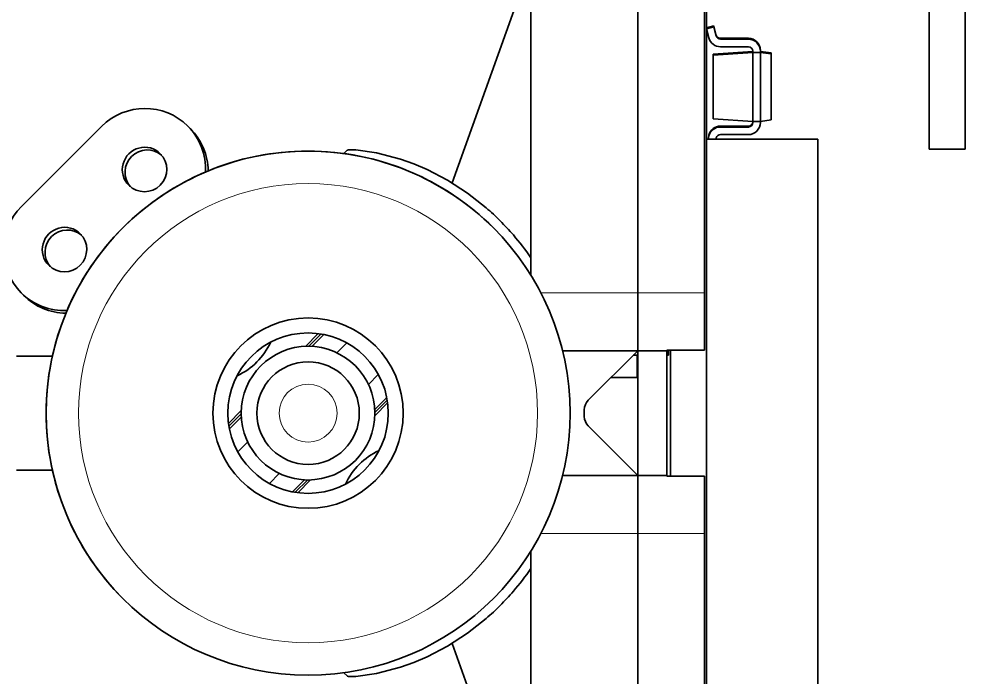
# Model space of a CAD drawing. Extents: x 377 to 822, y 181 to 641.
# Drawn here: x 767.09 to 788.33, y 414.58 to 429.35 of the extents above; entities that cross this region are included whole.
import ezdxf

# ---------------------------------------------------------------- set-up
doc = ezdxf.new("R2010")
doc.units = 0

msp = doc.modelspace()

# ---------------------------------------------------------------- linework, layer by layer
at = {"color": 7, "lineweight": 35, "ltscale": 0.285143}
for p, q in [((778.58, 423.594), (778.58, 435)), ((778.58, 406), (778.58, 417.406))]:
    msp.add_line(p, q, dxfattribs=at)
at = {"color": 7, "lineweight": 35, "ltscale": 0.295}
for p, q in [((780.98, 423.2), (780.98, 435)), ((780.98, 435), (780.98, 423.2)), ((782.48, 435), (782.48, 423.2)), ((780.98, 406), (780.98, 417.8)), ((780.98, 417.8), (780.98, 406)), ((782.48, 417.8), (782.48, 406))]:
    msp.add_line(p, q, dxfattribs=at)
at = {"color": 7, "lineweight": 35}
for p, q in [((782.521, 406), (782.521, 435)), ((785.021, 426.65), (785.021, 404.15))]:
    msp.add_line(p, q, dxfattribs=at)
at = {"color": 7, "lineweight": 35, "ltscale": 0.2125}
for p, q in [((787.521, 434.925), (787.521, 426.425)), ((788.326, 434.925), (788.326, 426.425))]:
    msp.add_line(p, q, dxfattribs=at)
at = {"color": 7, "lineweight": 35, "ltscale": 0.131071}
for p, q in [((778.58, 430.601), (776.812, 425.665)), ((778.58, 410.399), (776.812, 415.335))]:
    msp.add_line(p, q, dxfattribs=at)
at = {"color": 7, "lineweight": 35, "ltscale": 0.004249}
for p, q in [((782.685, 429.19), (782.521, 429.146)), ((782.685, 429.17), (782.521, 429.126))]:
    msp.add_line(p, q, dxfattribs=at)
at = {"color": 7, "lineweight": 35, "ltscale": 0.000483393}
msp.add_line((782.69, 429.171), (782.685, 429.19), dxfattribs=at)
at = {"color": 7, "lineweight": 35, "ltscale": 0.000482656}
for p, q in [((782.521, 429.146), (782.526, 429.127)), ((782.571, 426.721), (782.576, 426.74))]:
    msp.add_line(p, q, dxfattribs=at)
at = {"color": 7, "lineweight": 35, "ltscale": 0.005329}
for p, q in [((782.521, 429.126), (782.576, 428.92)), ((782.74, 428.964), (782.685, 429.17))]:
    msp.add_line(p, q, dxfattribs=at)
at = {"color": 7, "lineweight": 35, "ltscale": 0.015601}
for p, q in [((783.461, 428.91), (782.837, 428.91)), ((783.461, 428.89), (782.837, 428.89)), ((782.837, 428.72), (783.461, 428.72)), ((782.837, 426.94), (783.461, 426.94)), ((782.837, 426.92), (783.461, 426.92)), ((783.461, 426.75), (782.837, 426.75))]:
    msp.add_line(p, q, dxfattribs=at)
at = {"color": 7, "lineweight": 35, "ltscale": 0.022303}
for p, q in [((782.671, 428.553), (783.561, 428.615)), ((782.671, 428.533), (783.561, 428.595)), ((782.671, 427.107), (783.561, 427.045))]:
    msp.add_line(p, q, dxfattribs=at)
at = {"color": 7, "lineweight": 35, "ltscale": 0.000499725}
for p, q in [((782.671, 428.533), (782.671, 428.553)), ((783.561, 428.615), (783.561, 428.595)), ((783.971, 428.581), (783.971, 428.561))]:
    msp.add_line(p, q, dxfattribs=at)
at = {"color": 7, "lineweight": 35, "ltscale": 0.000624847}
for p, q in [((783.561, 428.62), (783.561, 428.595)), ((783.731, 428.595), (783.731, 428.62))]:
    msp.add_line(p, q, dxfattribs=at)
at = {"color": 7, "lineweight": 35, "ltscale": 0.03875}
for p, q in [((783.561, 428.595), (783.561, 427.045)), ((783.731, 428.595), (783.731, 427.045))]:
    msp.add_line(p, q, dxfattribs=at)
at = {"color": 7, "lineweight": 35, "ltscale": 0.004251}
for p, q in [((783.731, 428.595), (783.561, 428.595)), ((783.731, 428.595), (783.561, 428.595)), ((783.731, 427.045), (783.561, 427.045))]:
    msp.add_line(p, q, dxfattribs=at)
at = {"color": 7, "lineweight": 35, "ltscale": 0.00062561}
for p, q in [((783.731, 428.615), (783.731, 428.64)), ((783.561, 427.02), (783.561, 427.045)), ((783.731, 427.045), (783.731, 427.02))]:
    msp.add_line(p, q, dxfattribs=at)
at = {"color": 7, "lineweight": 35, "ltscale": 0.006059}
for p, q in [((783.971, 428.581), (783.731, 428.615)), ((783.971, 428.561), (783.731, 428.595)), ((783.971, 427.079), (783.731, 427.045))]:
    msp.add_line(p, q, dxfattribs=at)
at = {"color": 7, "lineweight": 35, "ltscale": 0.037064}
msp.add_line((783.971, 428.561), (783.971, 427.079), dxfattribs=at)
at = {"color": 7, "lineweight": 35, "ltscale": 0.035638}
msp.add_line((782.671, 427.107), (782.671, 428.533), dxfattribs=at)
at = {"color": 7, "lineweight": 35, "ltscale": 0.063499}
msp.add_line((767.148, 425.136), (768.944, 426.932), dxfattribs=at)
at = {"color": 7, "lineweight": 35, "ltscale": 0.002163}
for p, q in [((770.942, 426.878), (770.881, 426.939)), ((767.202, 423.138), (767.14, 423.199))]:
    msp.add_line(p, q, dxfattribs=at)
at = {"color": 7, "lineweight": 35, "ltscale": 0.0625}
msp.add_line((785.021, 426.65), (782.521, 426.65), dxfattribs=at)
at = {"color": 7, "lineweight": 35, "ltscale": 0.001809}
msp.add_line((782.557, 426.65), (782.576, 426.72), dxfattribs=at)
at = {"color": 7, "lineweight": 35, "ltscale": 0.000669555}
msp.add_line((782.74, 426.676), (782.733, 426.65), dxfattribs=at)
at = {"color": 7, "lineweight": 35, "ltscale": 0.020125}
msp.add_line((787.521, 426.425), (788.326, 426.425), dxfattribs=at)
at = {"color": 7, "lineweight": 35, "ltscale": 0.002547}
msp.add_line((774.383, 426.325), (774.455, 426.397), dxfattribs=at)
at = {"color": 7, "lineweight": 13, "ltscale": 0.054414}
for p, q in [((780.98, 423.2), (778.803, 423.2)), ((780.98, 417.8), (778.803, 417.8))]:
    msp.add_line(p, q, dxfattribs=at)
at = {"color": 7, "lineweight": 35, "ltscale": 0.0325}
for p, q in [((780.98, 423.2), (780.98, 421.9)), ((780.98, 421.9), (780.98, 423.2)), ((780.98, 419.1), (780.98, 417.8)), ((780.98, 417.8), (780.98, 419.1))]:
    msp.add_line(p, q, dxfattribs=at)
at = {"color": 7, "lineweight": 13, "ltscale": 0.0375}
for p, q in [((780.98, 423.2), (782.48, 423.2)), ((780.98, 417.8), (782.48, 417.8))]:
    msp.add_line(p, q, dxfattribs=at)
at = {"color": 7, "lineweight": 35, "ltscale": 0.032114}
for p, q in [((782.48, 421.915), (782.48, 423.2)), ((782.48, 417.8), (782.48, 419.085))]:
    msp.add_line(p, q, dxfattribs=at)
at = {"color": 7, "lineweight": 35, "ltscale": 0.010124}
for p, q in [((773.523, 421.999), (773.809, 422.285)), ((775.079, 420.443), (775.365, 420.73)), ((771.795, 420.27), (772.081, 420.557))]:
    msp.add_line(p, q, dxfattribs=at)
at = {"color": 7, "lineweight": 13, "ltscale": 0.009771}
for p, q in [((773.871, 422.276), (773.595, 422)), ((775.356, 420.791), (775.08, 420.515)), ((772.08, 420.485), (771.804, 420.209)), ((773.565, 419), (773.288, 418.724))]:
    msp.add_line(p, q, dxfattribs=at)
at = {"color": 7, "lineweight": 35, "ltscale": 0.009466}
for p, q in [((773.663, 421.998), (773.931, 422.265)), ((775.078, 420.583), (775.345, 420.851))]:
    msp.add_line(p, q, dxfattribs=at)
at = {"color": 7, "lineweight": 13, "ltscale": 0.007874}
for p, q in [((774.226, 421.854), (774.449, 422.076)), ((772.711, 418.924), (772.933, 419.146))]:
    msp.add_line(p, q, dxfattribs=at)
at = {"color": 7, "lineweight": 35, "ltscale": 0.020006}
msp.add_line((767.839, 421.776), (767.039, 421.78), dxfattribs=at)
at = {"color": 7, "lineweight": 35, "ltscale": 0.042227}
for p, q in [((780.98, 421.9), (779.291, 421.9)), ((780.98, 419.1), (779.291, 419.1))]:
    msp.add_line(p, q, dxfattribs=at)
at = {"color": 7, "lineweight": 35, "ltscale": 0.039321}
for p, q in [((780.98, 421.9), (779.868, 420.788)), ((780.98, 419.1), (779.868, 420.212))]:
    msp.add_line(p, q, dxfattribs=at)
at = {"color": 7, "lineweight": 35, "ltscale": 0.002551}
msp.add_line((780.878, 421.798), (780.98, 421.798), dxfattribs=at)
at = {"color": 7, "lineweight": 35, "ltscale": 0.0125}
msp.add_line((780.966, 421.798), (780.966, 421.298), dxfattribs=at)
at = {"color": 7, "lineweight": 35, "ltscale": 0.07}
for p, q in [((780.98, 421.9), (780.98, 419.1)), ((781.63, 421.9), (781.63, 419.1))]:
    msp.add_line(p, q, dxfattribs=at)
at = {"color": 7, "lineweight": 35, "ltscale": 0.016249}
for p, q in [((780.98, 421.9), (781.63, 421.9)), ((780.98, 419.1), (781.63, 419.1))]:
    msp.add_line(p, q, dxfattribs=at)
at = {"color": 7, "lineweight": 35, "ltscale": 0.00038681}
for p, q in [((781.63, 421.9), (781.63, 421.915)), ((781.63, 419.085), (781.63, 419.1))]:
    msp.add_line(p, q, dxfattribs=at)
at = {"color": 7, "lineweight": 35, "ltscale": 0.021251}
for p, q in [((782.48, 421.915), (781.63, 421.915)), ((782.48, 419.085), (781.63, 419.085))]:
    msp.add_line(p, q, dxfattribs=at)
at = {"color": 7, "lineweight": 35, "ltscale": 0.000895691}
msp.add_line((781.63, 421.798), (781.666, 421.798), dxfattribs=at)
at = {"color": 7, "lineweight": 35, "ltscale": 0.002937}
msp.add_line((781.666, 421.798), (781.666, 421.915), dxfattribs=at)
at = {"color": 7, "lineweight": 35, "ltscale": 0.070773}
msp.add_line((781.716, 419.085), (781.716, 421.915), dxfattribs=at)
at = {"color": 7, "lineweight": 13, "ltscale": 0.007873}
for p, q in [((774.933, 421.146), (775.156, 421.369)), ((772.004, 419.631), (772.226, 419.854))]:
    msp.add_line(p, q, dxfattribs=at)
at = {"color": 7, "lineweight": 35, "ltscale": 0.014697}
msp.add_line((780.378, 421.298), (780.966, 421.298), dxfattribs=at)
at = {"color": 7, "lineweight": 35, "ltscale": 0.003787}
msp.add_line((779.78, 420.576), (779.78, 420.424), dxfattribs=at)
at = {"color": 7, "lineweight": 35, "ltscale": 0.009465}
for p, q in [((771.814, 420.149), (772.082, 420.417)), ((773.229, 418.735), (773.496, 419.002))]:
    msp.add_line(p, q, dxfattribs=at)
at = {"color": 7, "lineweight": 35, "ltscale": 0.020004}
msp.add_line((767.839, 419.224), (767.039, 419.22), dxfattribs=at)
at = {"color": 7, "lineweight": 35, "ltscale": 0.010123}
msp.add_line((773.35, 418.715), (773.636, 419.001), dxfattribs=at)
at = {"color": 7, "lineweight": 35, "ltscale": 0.002545}
msp.add_line((774.383, 414.675), (774.455, 414.603), dxfattribs=at)
at = {"color": 7, "lineweight": 35}
for points in [[(774.455, 426.397), (774.461, 426.401), (774.485, 426.408), (774.648, 426.41), (775.118, 426.344), (775.655, 426.201), (775.951, 426.094), (776.254, 425.964), (776.71, 425.726), (777.155, 425.439), (777.577, 425.107)], [(774.455, 414.603), (774.461, 414.599), (774.485, 414.592), (774.648, 414.59), (775.118, 414.656), (775.655, 414.799), (775.951, 414.906), (776.254, 415.036), (776.71, 415.274), (777.155, 415.561), (777.577, 415.893)]]:
    msp.add_lwpolyline(points, dxfattribs=at)
for radius in [5.88, 5.88, 2.135, 1.8, 1.5, 1.15]:
    msp.add_circle((773.58, 420.5), radius, dxfattribs=at)
at = {"color": 7, "lineweight": 13}
for radius in [5.15, 0.65]:
    msp.add_circle((773.58, 420.5), radius, dxfattribs=at)
at = {"color": 7, "lineweight": 35}
for centre, radius, start, end in [((782.837, 429.01), 0.1, 195, 270), ((782.837, 428.99), 0.27, 195, 270), ((782.837, 428.99), 0.1, 195, 270), ((783.461, 428.64), 0.27, 0, 90), ((783.461, 428.62), 0.27, 0, 90), ((783.461, 428.62), 0.1, 0, 90), ((782.837, 426.67), 0.27, 90, 165), ((782.837, 426.65), 0.27, 90, 165), ((783.461, 427.04), 0.1, 270, 360), ((783.461, 427.02), 0.27, 270, 360), ((783.461, 427.02), 0.1, 270, 360), ((782.837, 426.65), 0.1, 90, 165), ((773.58, 420.5), 5.88, 90, 135), ((773.58, 420.5), 5.88, 45, 90), ((773.613, 420.533), 6.053, 44.9999, 49.0864), ((773.613, 420.533), 6.053, 40.9136, 45.0001), ((773.58, 420.5), 5.88, 135, 180), ((773.792, 420.709), 5.802, 34.4036, 40.7619), ((771.335, 422.745), 1.55, 294.9059, 335.0942), ((771.335, 422.745), 1.55, 294.9064, 335.0936), ((780.08, 420.576), 0.3, 135, 180), ((773.58, 420.5), 5.88, 180, 225), ((780.08, 420.424), 0.3, 180, 225), ((775.825, 418.255), 1.55, 114.8972, 155.1028), ((773.792, 420.291), 5.802, 319.2381, 325.5964), ((773.613, 420.467), 6.053, 314.9999, 319.0864), ((773.613, 420.467), 6.053, 310.9136, 315.0001)]:
    msp.add_arc(centre, radius, start, end, dxfattribs=at)
for centre, major_axis, start_param, end_param in [((769.909, 425.967), (0.972, 0.972), 0.00011, 1.570796), ((769.909, 425.967), (0.972, 0.972), 5.452792, 6.283295), ((769.97, 425.906), (0.972, 0.972), 5.516626, 6.283295), ((769.909, 425.967), (0.354, 0.354), 6.283185, 9.424778), ((769.97, 425.906), (0.354, 0.354), 0.087244, 3.054348), ((769.909, 425.967), (0.354, 0.354), 3.141593, 6.283185), ((768.113, 424.171), (0.972, 0.972), 1.570796, 3.141483), ((768.113, 424.171), (0.354, 0.354), 6.283185, 9.424778), ((768.174, 424.11), (0.354, 0.354), 0.087244, 3.054348), ((768.113, 424.171), (0.354, 0.354), 3.141593, 6.283185), ((768.113, 424.171), (0.972, 0.972), 3.141483, 3.971987), ((768.174, 424.11), (0.972, 0.972), 3.141483, 3.908154)]:
    msp.add_ellipse(centre, major_axis=major_axis, ratio=0.992756, start_param=start_param, end_param=end_param, dxfattribs=at)

doc.saveas('drawing.dxf')
